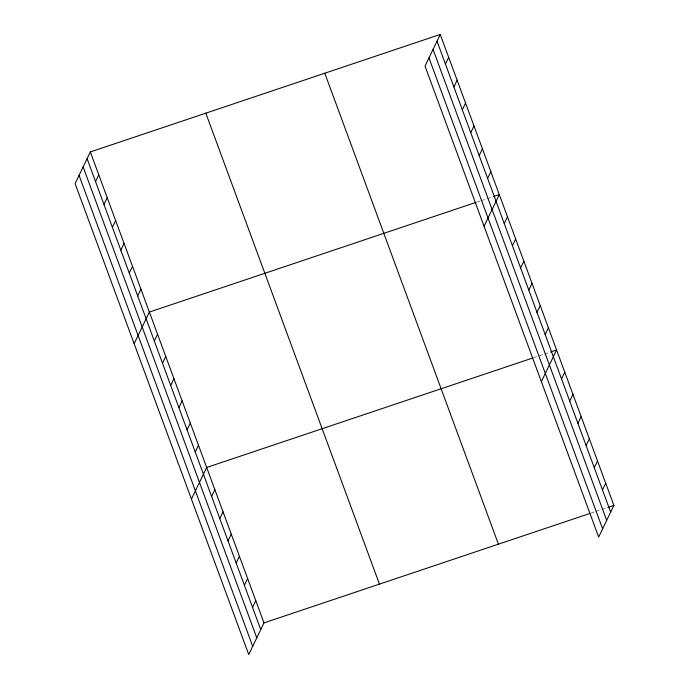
<?xml version="1.0" encoding="UTF-8"?>
<svg xmlns="http://www.w3.org/2000/svg" width="689" height="689" viewBox="0 0 689 689"><rect width="100%" height="100%" fill="white"/><g stroke="black" fill="none" stroke-linecap="round" stroke-linejoin="round"><path stroke-width="0.52" stroke-dasharray="3.44 2.58" d="M477.201 201.989L480.216 200.981M481.215 200.645L486.236 198.957M487.244 198.621L492.265 196.933M533.501 357.737L543.543 354.37M544.543 354.034L549.564 352.346M590.8 513.15L594.814 511.806M595.821 511.471L600.842 509.782M601.841 509.447L606.863 507.759"/><path stroke-width="1.03" d="M440.254 34.45L425.018 66.11L598.655 537.058L613.89 505.399L440.254 34.45L90.345 151.942L75.11 183.601L248.746 654.55L263.982 622.89L589.793 513.494M95.53 181.56L98.777 174.817M103.97 204.435L107.208 197.691M112.402 227.301L115.64 220.566M120.833 250.176L124.08 243.441M129.265 273.051L132.512 266.316M137.705 295.925L140.944 289.191M134.14 343.725L149.375 312.065L476.202 202.325M154.319 341.003L157.566 334.268M162.509 363.206L165.748 356.471M170.691 385.409L173.938 378.674M178.882 407.612L182.12 400.877M187.063 429.815L190.31 423.072M195.254 452.018L198.492 445.275M191.447 499.137L206.683 467.478L532.494 358.082M211.626 496.416L214.865 489.681M219.808 518.619L223.055 511.884M445.447 64.06L448.685 57.325M227.999 540.822L231.237 534.087M453.879 86.935L457.126 80.2M236.181 563.025L239.419 556.29M462.31 109.809L465.557 103.074M244.362 585.228L247.609 578.493M470.751 132.684L473.989 125.949M252.553 607.431L255.791 600.687M479.182 155.559L482.421 148.824M487.614 178.434L490.861 171.699M484.057 226.233L499.292 194.574L493.264 196.598M504.236 223.512L507.474 216.777M512.418 245.715L515.665 238.98M520.608 267.918L523.847 261.174M528.79 290.121L532.037 283.377M536.981 312.324L540.219 305.58M545.163 334.518L548.41 327.783M541.356 381.646L556.591 349.986L550.571 352.01M561.535 378.924L564.782 372.189M569.725 401.127L572.964 394.392M577.907 423.33L581.154 416.595M586.098 445.533L589.336 438.79M594.28 467.736L597.527 460.993M602.462 489.931L605.709 483.196M607.87 507.423L613.89 505.399M437.015 41.185L610.652 512.134M433.054 49.41L606.69 520.359M428.98 57.885L602.617 528.833M324.786 73.223L498.423 544.172M205.813 113.168L379.45 584.117M90.345 151.942L263.982 622.89M87.098 158.685L260.735 629.634M83.145 166.902L256.782 637.85M79.063 175.376L252.699 646.325"/></g></svg>
